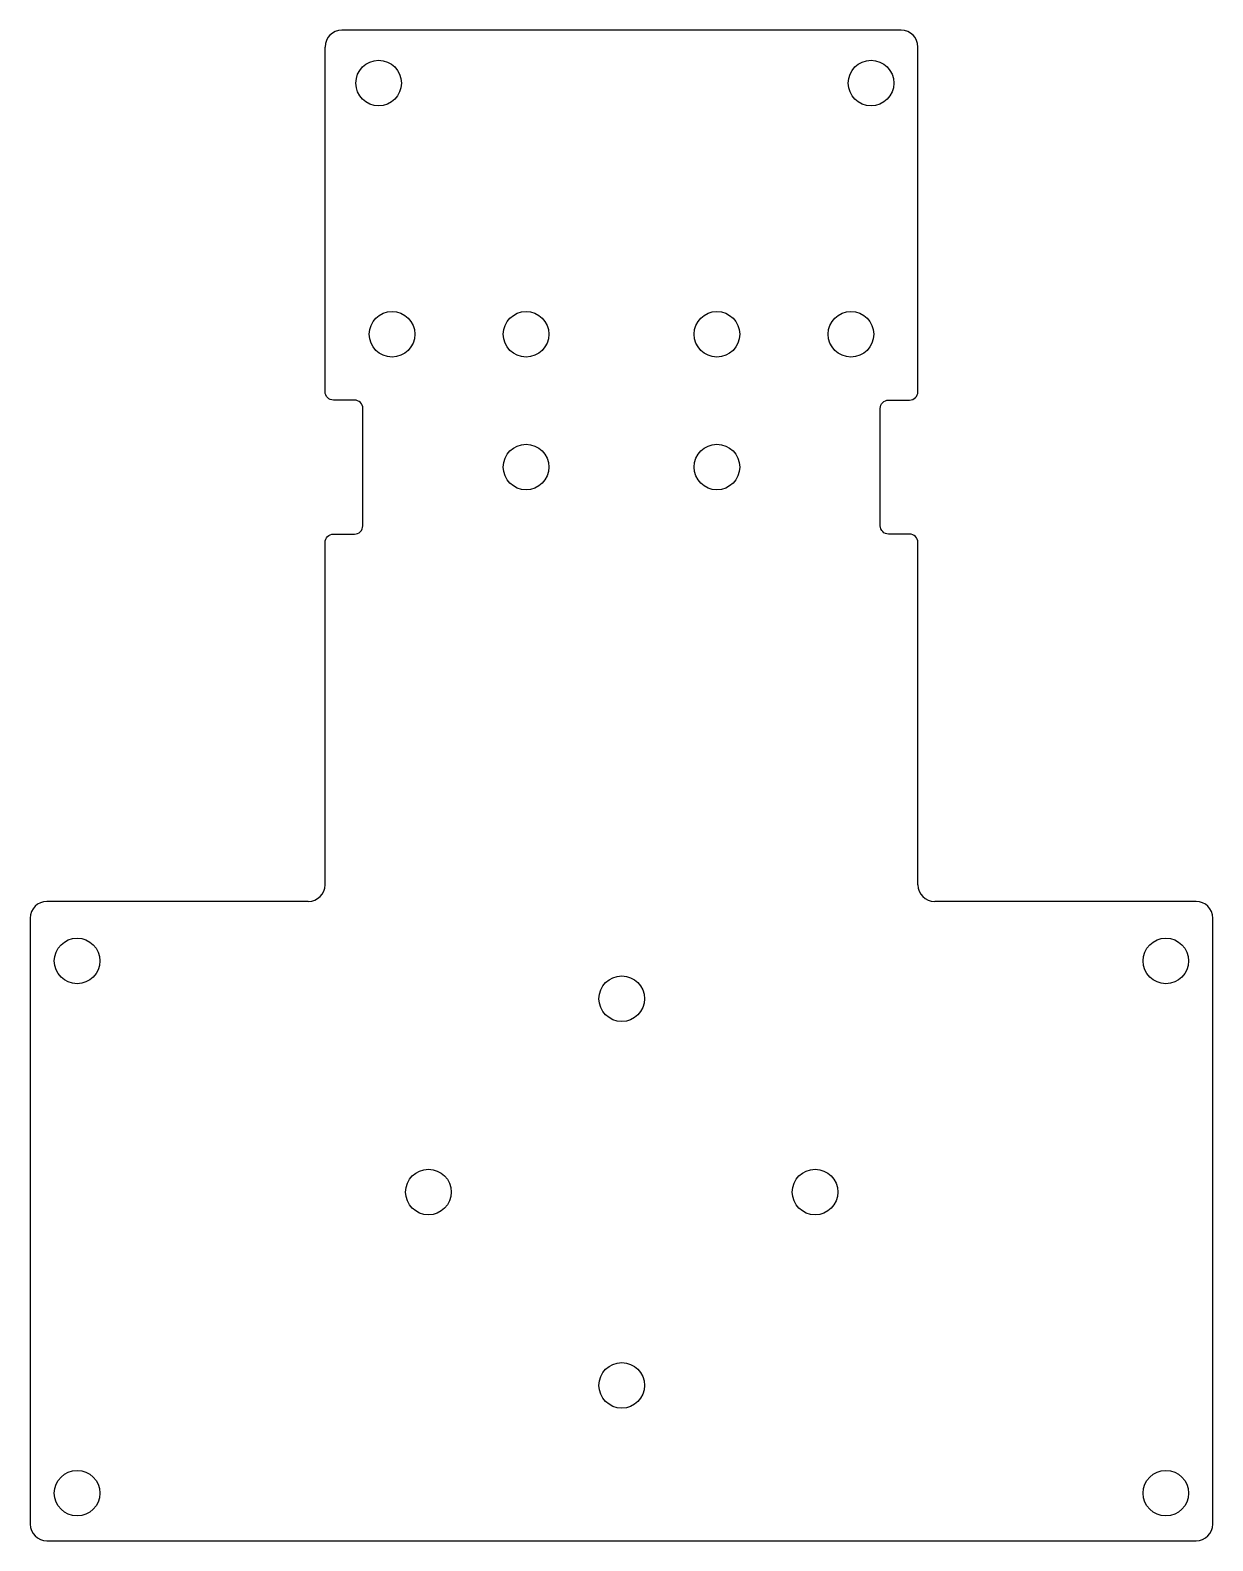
# Model space of a CAD drawing. Header units: inches. Extents: x 0 to 88, y 0 to 113.
import ezdxf

# ---------------------------------------------------------------- set-up
doc = ezdxf.new("R2010")
doc.units = ezdxf.units.IN
doc.header["$MEASUREMENT"] = 0

# ---------------------------------------------------------------- blocks, each defined once
blk = doc.blocks.new('*U5')
blk.add_circle((0, 0), 1.7)
blk = doc.blocks.new('*U7')
at = {"color": 0, "linetype": 'ByBlock', "lineweight": -2, "transparency": 16777216}
blk.add_blockref('*U5', (0, 0), dxfattribs=at)
for p, rotation in [((-14.425, -14.425), 90), ((14.425, -14.425), 270), ((0, -28.85), 180)]:
    blk.add_blockref('*U5', p, dxfattribs=dict(at, rotation=rotation))

msp = doc.modelspace()

# ---------------------------------------------------------------- linework, layer by layer
for p, q in [((64.96, 112.62), (23.22, 112.62)), ((20.72, 47.62), (1.22, 47.62)), ((86.96, 47.62), (67.46, 47.62)), ((-0.03, 46.37), (-0.03, 1.16)), ((88.21, 1.16), (88.21, 46.37)), ((1.22, -0.09), (86.96, -0.09))]:
    msp.add_line(p, q)
for points in [[(21.97, 48.87), (21.97, 74.4, -0.414214), (22.6, 75.03), (24.16, 75.03, 0.414214), (24.79, 75.65), (24.79, 84.4, 0.414214), (24.16, 85.03), (22.6, 85.03, -0.414214), (21.97, 85.65), (21.97, 111.37)], [(66.21, 48.87), (66.21, 74.4, 0.414214), (65.59, 75.03), (64.02, 75.03, -0.414214), (63.4, 75.65), (63.4, 84.4, -0.414214), (64.02, 85.03), (65.59, 85.03, 0.414214), (66.21, 85.65), (66.21, 111.37)]]:
    msp.add_lwpolyline(points, format="xyb")
for centre in [(25.97, 108.68), (62.71, 108.68), (26.97, 89.94), (36.97, 89.94), (51.21, 89.94), (61.21, 89.94), (36.97, 80.03), (51.21, 80.03), (3.47, 43.18), (84.71, 43.18), (3.47, 3.47), (84.71, 3.47)]:
    msp.add_circle(centre, 1.7)
for centre, start, end in [((23.22, 111.37), 90, 180), ((64.96, 111.37), 0, 90), ((20.72, 48.87), 270, 0), ((67.46, 48.87), 180, 270), ((1.22, 46.37), 90, 180), ((86.96, 46.37), 0, 90), ((1.22, 1.16), 180, 270), ((86.96, 1.16), 270, 0)]:
    msp.add_arc(centre, 1.25, start, end)

# ---------------------------------------------------------------- block references
msp.add_blockref('*U7', (44.11, 40.36))

doc.saveas('drawing.dxf')
